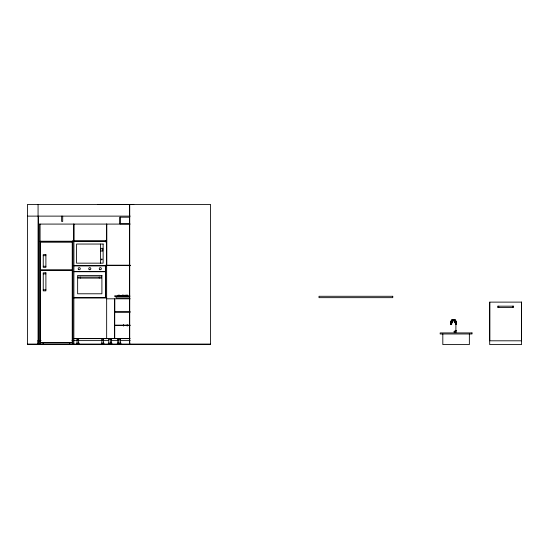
<?xml version="1.0" encoding="UTF-8"?>
<svg xmlns="http://www.w3.org/2000/svg" width="549" height="549" viewBox="0 0 549 549"><rect width="100%" height="100%" fill="white"/><g stroke="black" fill="none" stroke-linecap="round" stroke-linejoin="round"><path stroke-width="0.82" d="M27.45 344.065L27.457 204.441L210.542 204.441L210.542 344.594L27.45 344.594L27.45 344.065L210.542 344.065M129.722 344.065L129.55 340.613M450.914 324.651L450.503 324.583L450.763 322.359A3.781 2.676 -90 0 1 453.055 319.607A3.781 2.676 -90 0 1 455.718 321.46M450.907 324.555L451.257 322.4A3.699 2.615 -90 0 1 453.783 319.655A3.699 2.615 -90 0 1 456.301 322.4L456.452 324.205L456.041 324.274M451.402 324.685L451.738 322.538A3.04 2.148 -90 0 1 453.803 320.314A3.04 2.148 -90 0 1 455.883 322.565L456.054 324.281L455.622 322.613A2.8 1.983 -90 0 0 453.694 320.554A2.8 1.983 -90 0 0 451.786 322.627C452.005 325.584 450.688 324.933 451.402 322.428A3.548 2.505 -90 0 1 453.803 319.806A3.548 2.505 -90 0 1 456.226 322.435M451.305 324.603L451.532 322.462A3.438 2.429 -90 0 1 453.886 319.916A3.438 2.429 -90 0 1 456.233 322.462A3.575 2.532 -90 0 0 453.845 319.779A3.651 2.58 -90 0 0 450.75 322.407A3.438 2.429 -90 0 1 452.479 320.033A3.424 2.422 -90 0 0 450.811 322.469M456.281 322.373A3.788 2.676 -90 0 0 453.694 319.566A3.788 2.676 -90 0 0 451.113 322.373C450.255 325.173 451.937 325.536 451.649 322.503A3.294 2.326 -90 0 1 453.899 320.06A3.294 2.326 -90 0 1 456.144 322.503M454.702 331.171L454.469 331.37A0.693 0.549 -90 0 1 455.32 331.335A0.693 0.549 -90 0 1 455.094 332.399A0.693 0.549 -90 0 1 454.332 331.85M454.4 332.001C455.697 330.752 452.362 331.816 454.702 332.337M455.293 332.138L455.361 331.671M456.13 322.352L456.473 324.191L455.903 324.191M450.564 324.589L450.859 322.352A3.802 2.683 -90 0 1 453.145 319.587A3.802 2.683 -90 0 1 455.821 321.453M455.979 332.385L456.404 331.671L455.979 331.129M455.78 324.301L455.553 324.308M97.839 204.406L102.574 204.406M103.596 204.406L107.275 204.406M108.242 204.406L112.195 204.406M112.593 204.406L116.772 204.406M117.301 204.406L119.51 204.406M119.895 204.406L124.074 204.406M125.014 204.406L127.478 204.406M127.938 204.406L128.706 204.406M129.619 204.406L133.805 204.406M27.457 216.121L130.264 216.121M129.736 217.191L119.908 217.191L119.908 223.841L129.736 223.841M130.175 224.081L39.13 224.081L39.13 344.065M74.801 240.846L105.703 240.846M40.084 241.231L73.772 241.231L73.772 224.081M73.93 241.231L106.657 241.231M40.084 241.533L72.893 241.533M73.93 241.533L106.657 241.533M43.241 255.669L45.896 255.669M130.175 265.194L106.739 265.194L106.739 224.081M106.657 265.435L130.209 265.435M73.93 265.702L106.657 265.702M130.195 265.661L115.05 265.435M73.93 265.812L105.621 265.812L105.621 271.57L73.93 271.57M43.241 266.286L45.896 266.286M73.93 271.728L105.621 271.728L105.621 297.503L73.93 297.503M43.241 273.876L45.896 273.876M43.241 289.803L45.896 289.803M124.321 295.19L122.235 295.19L122.235 295.918M127.807 295.19L125.385 295.19L125.385 295.918M119.998 295.554L124.973 295.554M129.873 295.918L114.617 295.918L114.617 296.282L129.873 296.282M73.847 297.585L106.657 297.585M129.461 297.922L116.114 297.922L116.114 296.282M73.93 298.011L106.575 298.011M106.657 298.807L114.617 298.807L114.617 338.568M130.195 298.807L114.782 298.807L114.782 311.866L130.195 311.866M130.12 312.079L114.7 312.079L114.7 325.138L130.12 325.138M455.327 324.136L456.391 324.185M130.12 325.509L114.7 325.509L114.7 338.568M455.265 330.622L456.528 330.622M73.93 338.568L130.12 338.568M73.847 338.644L129.708 338.644M77.093 339.124L78.569 339.124M101.936 339.124L103.411 339.124M108.839 339.124L111.378 339.124M117.863 339.124L120.403 339.124M38.073 204.441L38.066 344.065L38.066 340.613L41.086 340.613M71.933 340.613L108.777 340.613M111.344 340.613L118.2 340.613M119.915 340.613L130.195 340.613M40.509 342.734L72.365 342.734M76.503 343.159L79.159 343.159M101.345 343.159L104.001 343.159M108.249 343.159L111.969 343.159M117.273 343.159L120.993 343.159M76.503 343.955L79.159 343.955M101.345 343.955L104.001 343.955M108.249 343.955L111.969 343.955M117.273 343.955L120.993 343.955M450.654 324.548L450.976 322.359A3.843 2.718 -90 0 1 453.598 319.511A3.843 2.718 -90 0 1 456.226 322.359L456.397 324.226M450.77 324.548L451.127 322.387A3.733 2.635 -90 0 1 453.673 319.621A3.733 2.635 -90 0 1 456.219 322.387A3.781 2.676 -90 0 0 453.591 319.573A3.781 2.676 -90 0 0 451.004 322.373M39.254 340.922L38.519 340.613L38.519 216.43M456.013 322.359L456.192 324.26M455.91 324.294L455.752 322.592A2.937 2.072 -90 0 0 453.749 320.417A2.937 2.072 -90 0 0 451.745 322.592A2.745 1.942 -90 0 1 453.598 320.609A2.745 1.942 -90 0 1 455.471 322.64L455.656 324.308L455.402 322.634A2.786 1.97 -90 0 0 453.495 320.568A2.786 1.97 -90 0 0 451.594 322.634A2.745 1.942 -90 0 1 453.392 320.609A2.745 1.942 -90 0 1 455.265 322.64A2.855 2.018 -90 0 0 452.795 320.595M454.682 321.131A3.143 2.223 -90 0 1 455.258 322.538L455.512 324.315M452.63 320.417A3.04 2.148 -90 0 1 455.265 322.565L455.423 324.315M521.468 302.204L521.468 340.799L489.777 340.799L489.777 302.204M512.526 306.184L512.526 307.509M498.718 306.184L498.718 307.509M469.361 333.977L469.361 344.594L442.817 344.594L442.817 333.977M455.896 323.354L455.896 330.622M129.722 204.441L129.722 344.594M129.55 204.441L129.55 344.065M127.176 324.541L127.176 326.106M126.929 295.19L126.929 295.918M123.456 324.541L123.456 326.106M122.729 295.19L122.729 295.918M120.457 338.699L120.457 343.159M120.114 217.191L120.114 223.841M119.613 295.918L119.613 295.19L118.069 295.19L118.069 295.918M118.872 338.699L118.872 343.159M117.809 338.699L117.809 343.159M111.433 338.699L111.433 343.159M110.37 338.699L110.37 343.159M108.784 338.699L108.784 343.159M106.657 224.081L106.657 338.644M105.703 240.318L105.703 242.027M105.703 265.105L105.703 297.585M103.466 338.699L103.466 343.159M101.881 338.699L101.881 343.159M100.474 244.044L100.474 263.156M99.252 277.039L99.252 278.096M80.298 277.039L80.298 278.096M78.624 338.699L78.624 343.159M77.038 338.699L77.038 343.159M73.93 224.081L73.847 344.065M72.893 240.366L72.893 344.065M72.365 344.065L72.365 241.869L40.509 241.869L40.509 344.065M69.709 342.734L69.709 344.065M62.703 216.121L62.703 221.425L61.639 221.425L61.639 216.121M43.165 342.734L43.165 344.065M40.084 224.081L40.084 344.065M38.066 340.613A1.064 1.064 0 0 1 39.13 341.67M450.702 322.428A3.575 2.532 -90 0 1 452.493 319.895M450.77 322.387A3.733 2.635 -90 0 1 455.183 320.719M451.738 322.538A3.143 2.223 -90 0 1 453.886 320.211A3.143 2.223 -90 0 1 456.034 322.538M451.724 322.613A2.855 2.018 -90 0 1 453.673 320.499A2.855 2.018 -90 0 1 455.622 322.613M451.786 322.572A3.006 2.127 -90 0 1 453.845 320.348A3.006 2.127 -90 0 1 455.896 322.572M451.402 322.428A3.575 2.532 -90 0 1 453.845 319.779M450.708 322.373A3.788 2.676 -90 0 1 452.946 319.6A3.788 2.676 -90 0 1 455.615 321.46M455.155 321.707A3.294 2.326 -90 0 1 455.389 322.503M451.12 321.707A3.294 2.326 -90 0 1 452.534 320.17A3.294 2.326 -90 0 0 450.846 322.503M455.21 321.632A3.438 2.429 -90 0 1 455.457 322.462M455.107 321.707A3.294 2.326 -90 0 1 455.341 322.503A3.164 2.237 -90 0 0 454.73 321.117M451.566 321.927A2.855 2.018 -90 0 1 451.889 321.337M452.705 320.52A2.937 2.072 -90 0 1 455.245 322.592M451.443 321.886A2.937 2.072 -90 0 1 451.772 321.275M454.27 320.616A3.164 2.237 -90 0 0 453.728 320.3A3.143 2.223 -90 0 1 454.215 320.63M451.566 321.117A3.164 2.237 -90 0 1 452.033 320.616M452.596 320.444A3.006 2.127 -90 0 1 455.203 322.572M451.532 321.131A3.143 2.223 -90 0 1 451.992 320.63M454.119 320.074A3.397 2.402 -90 0 1 455.19 320.952M451.8 320.952A3.397 2.402 -90 0 1 452.877 320.074M101.284 259.3C101.936 261.331 102.862 257.872 101.284 259.3M72.283 241.944L40.585 241.944L40.585 270.005L72.283 270.005L72.283 241.944M103.13 244.044L76.585 244.044L76.585 263.156L103.13 263.156L103.13 244.044M102.752 248.34L100.844 248.34L100.844 251.051L102.752 251.051L102.752 248.34M45.896 254.606L43.241 254.606L43.241 267.349L45.896 267.349L45.896 254.606M72.283 270.163L40.585 270.163L40.585 342.658L72.283 342.658L72.283 270.163M45.896 272.819L43.241 272.819L43.241 290.867L45.896 290.867L45.896 272.819M101.908 275.447L77.642 275.447L77.642 293.784L101.908 293.784L101.908 275.447M101.373 277.039L78.178 277.039L78.178 278.096L101.373 278.096L101.373 277.039M392.761 296.282L319.01 296.282L319.01 297.661L392.761 297.661L392.761 296.282M521.55 302.122L489.694 302.122L489.694 344.594L521.55 344.594L521.55 302.122M513.59 306.184L497.662 306.184L497.662 307.509L513.59 307.509L513.59 306.184M472.016 332.914L440.168 332.914L440.168 333.977L472.016 333.977L472.016 332.914M89.247 269.607A1.064 1.064 0 0 0 90.839 268.687A1.064 1.064 0 0 0 89.247 267.768A1.064 1.064 0 0 0 89.247 269.607M78.706 269.607A1.064 1.064 0 0 0 80.298 268.687A1.064 1.064 0 0 0 78.706 267.768A1.064 1.064 0 0 0 78.706 269.607M99.781 269.607A1.064 1.064 0 0 0 101.373 268.687A1.064 1.064 0 0 0 99.781 267.768A1.064 1.064 0 0 0 99.781 269.607"/></g></svg>
